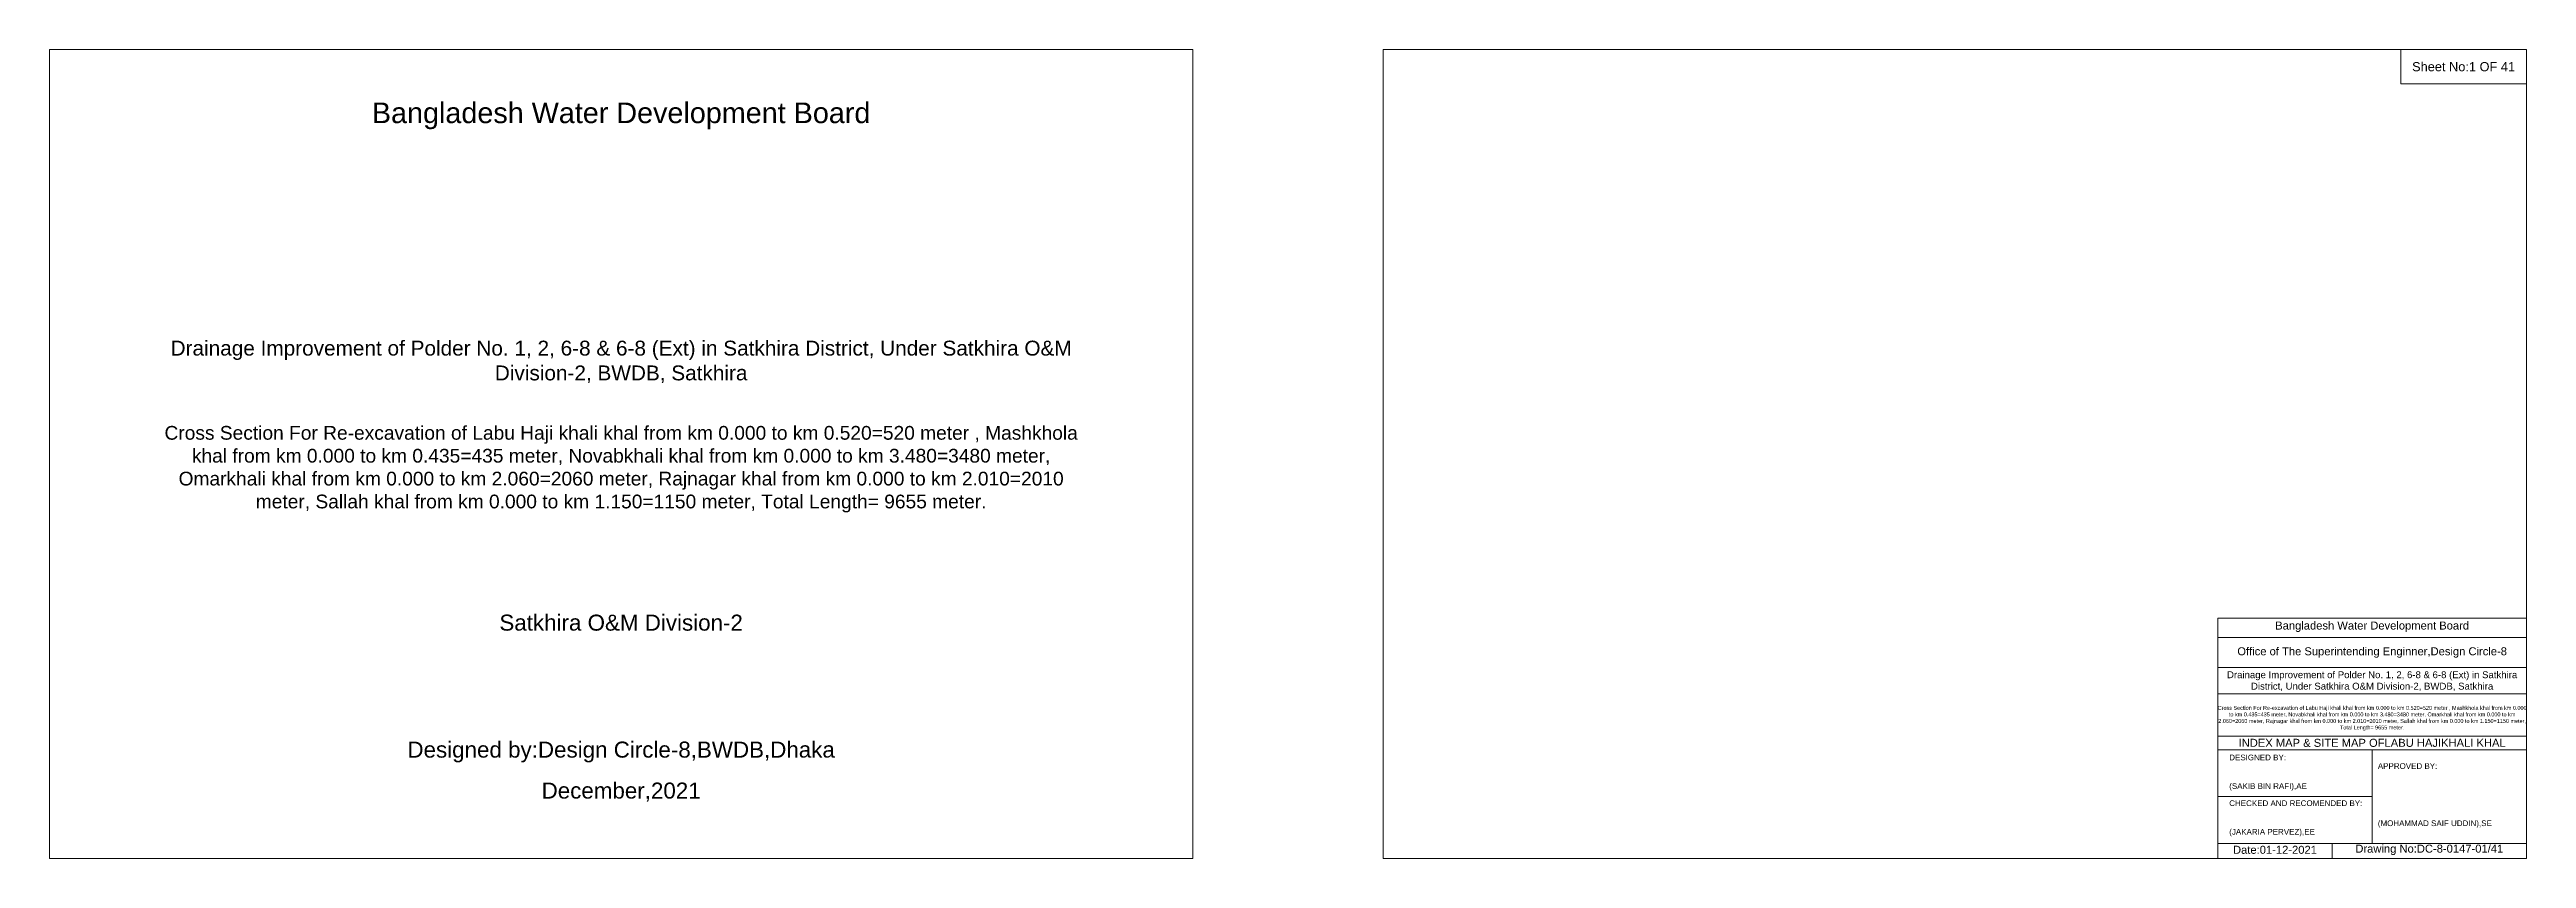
# Model space of a CAD drawing. Header units: inches. Extents: x 93000 to 506000, y -4242 to 0.
# Drawn here: x 93000 to 106000, y -4242 to 0 of the extents above; entities that cross this region are included whole.
import ezdxf

# ---------------------------------------------------------------- set-up
doc = ezdxf.new("R2010")
doc.units = ezdxf.units.IN
doc.header["$LTSCALE"] = 7
doc.header["$MEASUREMENT"] = 0
doc.layers.add('Cross section Data Border', color=7, linetype='Continuous', lineweight=9)
doc.styles.get("Standard").update_dxf_attribs({"font": 'arial.ttf'})

msp = doc.modelspace()

# ---------------------------------------------------------------- linework, layer by layer
at = {"layer": 'Cross section Data Border'}
for points in [[(93000, 0), (99000, 0), (99000, -4242), (93000, -4242)], [(100000, 0), (106000, 0), (106000, -4242), (100000, -4242)], [(105340, 0), (106000, 0), (106000, -180), (105340, -180)]]:
    msp.add_lwpolyline(points, close=True, dxfattribs=at)
for points in [[(104380, -4242), (104380, -2982), (106000, -2982)], [(104380, -3084), (106000, -3084)], [(104380, -3240), (106000, -3240)], [(104380, -3378), (106000, -3378)], [(104380, -3600), (106000, -3600)], [(104380, -3672), (106000, -3672)], [(105190, -3672), (105190, -4164)], [(104380, -3918), (105190, -3918)], [(104380, -4164), (106000, -4164)], [(104980, -4164), (104980, -4242)]]:
    msp.add_lwpolyline(points, dxfattribs=at)

# ---------------------------------------------------------------- texts
at = {"layer": 'Cross section Data Border', "attachment_point": 5}
for s, insert, char_height in [('Sheet No:1 OF 41', (105670, -90), 48), ('Bangladesh Water Development Board', (96000, -348), 108), ('Bangladesh Water Development Board', (105190, -3027), 42), ('Office of The Superintending Enginner,Design Circle-8', (105190, -3162), 42), ('Designed by:Design Circle-8,BWDB,Dhaka', (96000, -3684), 84), ('December,2021', (96000, -3894), 84)]:
    msp.add_mtext(s, dxfattribs=dict(at, insert=insert, char_height=char_height))
at = {"layer": 'Cross section Data Border'}
for s, insert, char_height, width, attachment_point in [('Drainage Improvement of Polder No. 1, 2, 6-8 & 6-8 (Ext) in Satkhira District, Under Satkhira O&M Division-2, BWDB, Satkhira', (96000, -1638), 78, 4800, 5), ('Cross Section For Re-excavation of Labu Haji khali khal from km 0.000 to km 0.520=520 meter , Mashkhola khal from km 0.000 to km 0.435=435 meter, Novabkhali khal from km 0.000 to km 3.480=3480 meter, Omarkhali khal from km 0.000 to km 2.060=2060 meter, Rajnagar khal from km 0.000 to km 2.010=2010 meter, Sallah khal from km 0.000 to km 1.150=1150 meter, Total Length= 9655 meter. ', (96000, -1974), 72, 4800, 2), ('Satkhira O&M Division-2', (96000, -3006), 84, 4800, 5), ('Drainage Improvement of Polder No. 1, 2, 6-8 & 6-8 (Ext) in Satkhira District, Under Satkhira O&M Division-2, BWDB, Satkhira', (105190, -3312), 36, 1680, 5), ('Cross Section For Re-excavation of Labu Haji khali khal from km 0.000 to km 0.520=520 meter , Mashkhola khal from km 0.000 to km 0.435=435 meter, Novabkhali khal from km 0.000 to km 3.480=3480 meter, Omarkhali khal from km 0.000 to km 2.060=2060 meter, Rajnagar khal from km 0.000 to km 2.010=2010 meter, Sallah khal from km 0.000 to km 1.150=1150 meter, Total Length= 9655 meter. ', (105190, -3507), 20.561, 1620, 5), ('INDEX MAP & SITE MAP OFLABU HAJIKHALI KHAL', (105190, -3636), 42, 1680, 5), ('DESIGNED BY:^J^J^J(SAKIB BIN RAFI),AE', (104440, -3792), 30, 840, 4), ('APPROVED BY:^J^J^J^J^J^J(MOHAMMAD SAIF UDDIN),SE', (105220, -3912), 30, 840, 4), ('CHECKED AND RECOMENDED BY:^J^J^J(JAKARIA PERVEZ),EE', (104440, -4032), 30, 840, 4), ('Date:01-12-2021', (104680, -4197), 42, 840, 5), ('Drawing No:DC-8-0147-01/41', (105490, -4197), 42, 1320, 5)]:
    msp.add_mtext(s, dxfattribs=dict(at, insert=insert, char_height=char_height, width=width, attachment_point=attachment_point))

doc.saveas('drawing.dxf')
